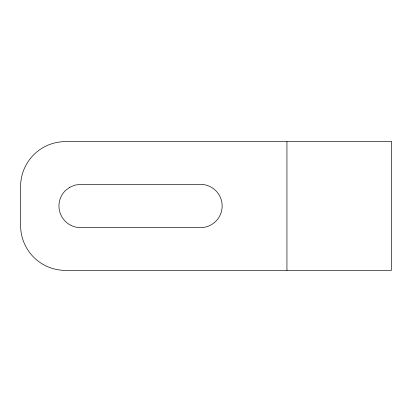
<?xml version="1.0" encoding="UTF-8"?>
<svg xmlns="http://www.w3.org/2000/svg" width="412" height="412" viewBox="0 0 412 412"><rect width="100%" height="100%" fill="white"/><g stroke="black" fill="none" stroke-linecap="round" stroke-linejoin="round"><path stroke-width="0.62" d="M286.943 141.625L286.943 270.375M69.762 187.269L65.281 190.705A21.63 21.63 0 0 0 80.577 227.63L200.526 227.63A21.63 21.63 0 0 0 222.156 206A21.63 21.63 0 0 0 200.526 184.37L80.577 184.37L74.979 185.106L69.762 187.269M391.4 141.625L65.431 141.625A44.831 44.831 0 0 0 20.6 186.456L20.6 225.544A44.831 44.831 0 0 0 65.431 270.375L391.4 270.375L391.4 141.625"/></g></svg>
